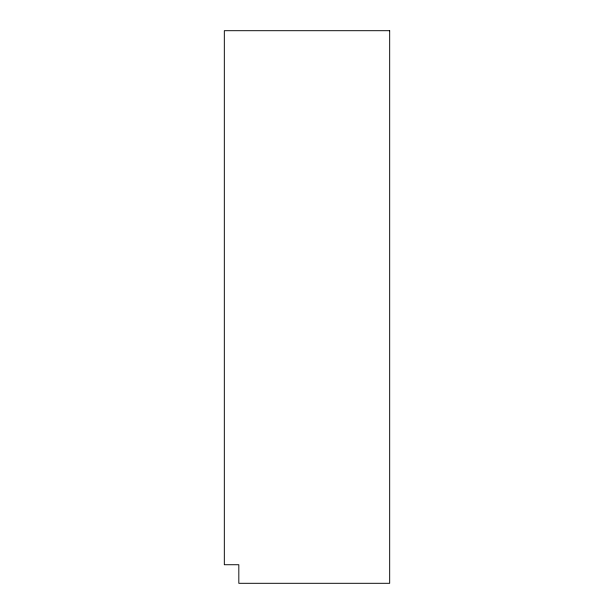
<?xml version="1.0" encoding="UTF-8"?>
<svg xmlns="http://www.w3.org/2000/svg" width="614" height="614" viewBox="0 0 614 614"><rect width="100%" height="100%" fill="white"/><g stroke="black" fill="none" stroke-linecap="round" stroke-linejoin="round"><path stroke-width="0.92" d="M389.675 30.7L224.325 30.7L224.325 564.734L238.823 564.734L238.823 583.3L389.675 583.3L389.675 30.7"/></g></svg>
